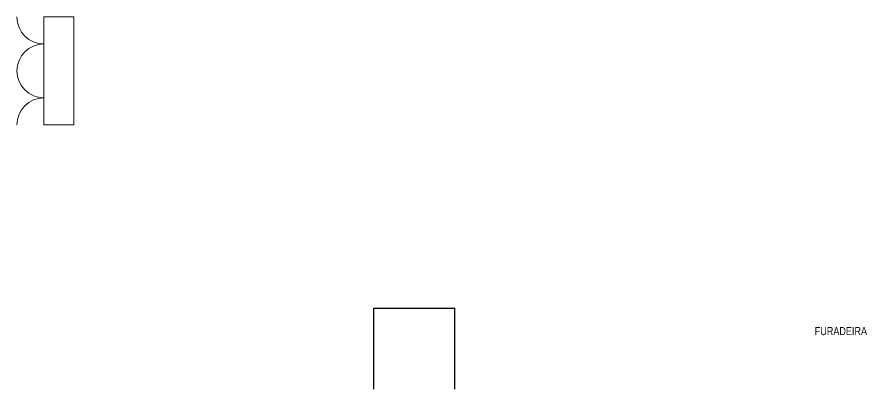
# Model space of a CAD drawing. Header units: millimetres. Extents: x 18768 to 1484868, y -11027 to 520152.
# Drawn here: x 1389440 to 1405188, y 263260 to 270160 of the extents above; entities that cross this region are included whole.
import ezdxf

# ---------------------------------------------------------------- set-up
doc = ezdxf.new("R2010")
doc.units = ezdxf.units.MM
doc.linetypes.add('DASHED2', pattern=[9.525, 6.35, -3.175])
doc.layers.add('L035-TEXTO', color=40, linetype='Continuous')
doc.layers.add('PAREDES', color=7, linetype='Continuous')
doc.styles.get("Standard").update_dxf_attribs({"font": 'arial.ttf'})

msp = doc.modelspace()

# ---------------------------------------------------------------- linework, layer by layer
at = {"color": 1, "linetype": 'DASHED2'}
for p, q in [((1396050, 263259.996), (1396050, 264760)), ((1396050, 264760), (1397550.004, 264760)), ((1397550, 263259.996), (1397550, 264760))]:
    msp.add_line(p, q, dxfattribs=at)
at = {"layer": 'PAREDES', "linetype": 'ByBlock', "lineweight": 15}
msp.add_lwpolyline([(1389940, 268160), (1389940, 270160), (1390490, 270160), (1390490, 268160), (1389940, 268160)], dxfattribs=at)
for centre, start, end in [((1389940, 270160), 180, 270), ((1389940, 269159.9), 90, 180), ((1389940, 269159.9), 180, 270), ((1389940, 268159.9), 90, 180)]:
    msp.add_arc(centre, 500, start, end, dxfattribs=at)

# ---------------------------------------------------------------- texts
at = {"layer": 'L035-TEXTO', "width": 0.8}
msp.add_text('FURADEIRA', height=150, dxfattribs=at).set_placement((1404220, 264260))

doc.saveas('drawing.dxf')
